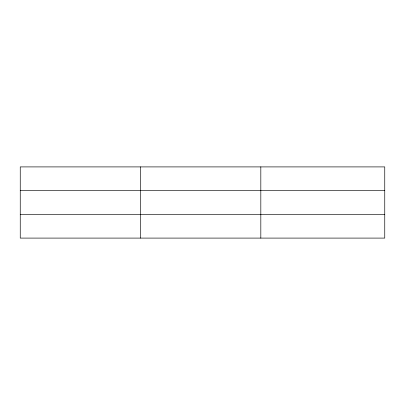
<?xml version="1.0" encoding="UTF-8"?>
<svg xmlns="http://www.w3.org/2000/svg" width="405" height="405" viewBox="0 0 405 405"><rect width="100%" height="100%" fill="white"/><g stroke="black" fill="none" stroke-linecap="round" stroke-linejoin="round"><path stroke-width="0.61" d="M140.535 166.906L140.535 238.094M260.82 166.906L260.82 238.094M384.75 214.599L384.75 238.094L20.25 238.094L20.25 166.906L384.75 166.906L384.75 214.599L20.25 214.599M20.25 190.401L384.75 190.401"/></g></svg>
